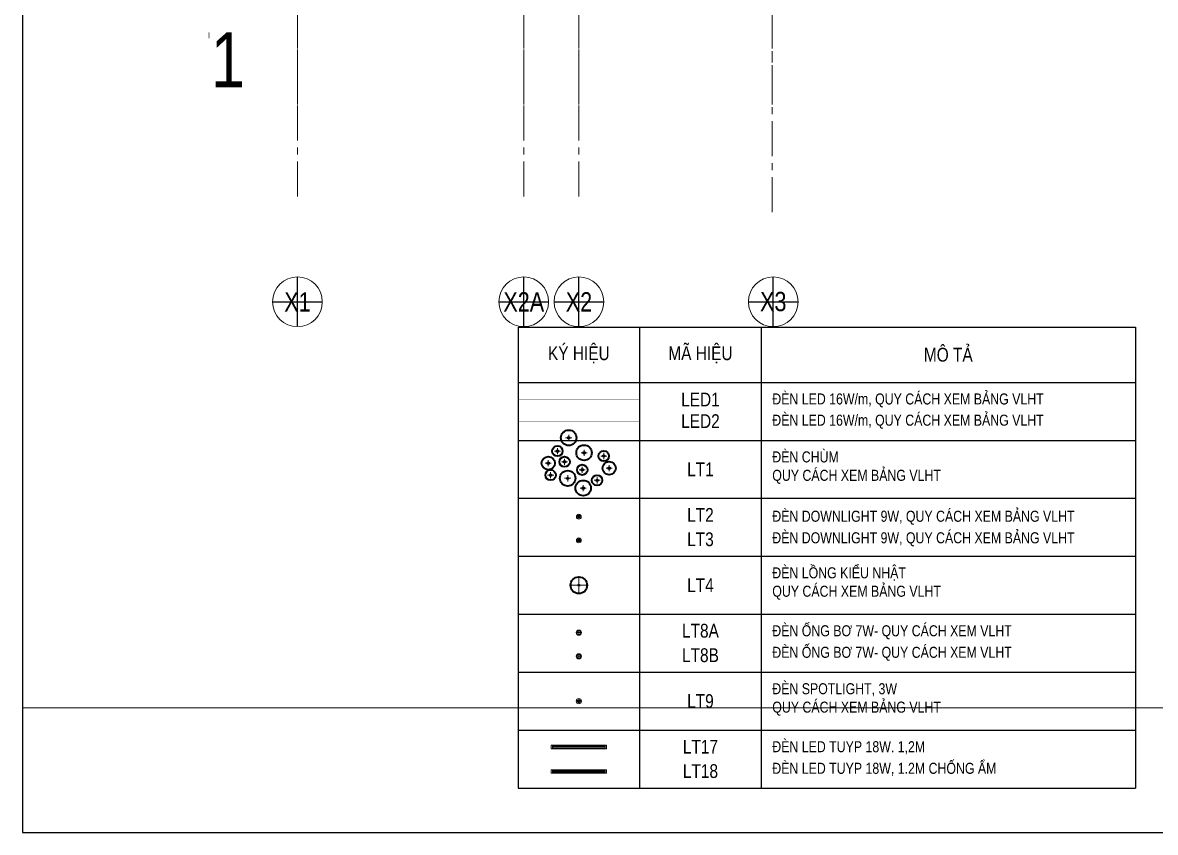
# Model space of a CAD drawing. Header units: millimetres. Extents: x -343543 to 400519, y -115663 to 104219.
# Drawn here: x -95646 to -75123, y -15410 to -744 of the extents above; entities that cross this region are included whole.
import ezdxf
from ezdxf.enums import TextEntityAlignment as Align
from ezdxf.xclip import XClip

# ---------------------------------------------------------------- set-up
doc = ezdxf.new("R2010")
doc.units = ezdxf.units.MM
doc.header["$XCLIPFRAME"] = 0
doc.linetypes.add("$0$02'TUONG Xay$0$HIDDEN", pattern=[0.375, 0.25, -0.125])
doc.linetypes.add('XREF MAT BANG TUONG XAY$0$CENTER', pattern=[50.8, 31.75, -6.35, 6.35, -6.35])
doc.layers.get('0').update_dxf_attribs({"color": 231, "lineweight": 0})
doc.layers.get('DefPoints').update_dxf_attribs({"color": 191})
for name, color, linetype, lineweight in [('A-PATT', 252, 'Continuous', 9), ('A-SYMBOLS', 10, 'Continuous', 13), ('A-TEXT-INFO', 50, 'Continuous', 35), ('fix lighting', 2, 'Continuous', 5), ('XREF MAT BANG TUONG XAY$0$00.xref_IKIGAI_Truc$0$A-SYMBOLS', 8, 'Continuous', 13), ('XREF MAT BANG TUONG XAY$0$A-GRID', 8, 'XREF MAT BANG TUONG XAY$0$CENTER', 15)]:
    doc.layers.add(name, color=color, linetype=linetype, lineweight=lineweight)
doc.layers.add('A-TEXT', color=255, linetype='Continuous')
doc.layers.add('fix lightting red', color=1, linetype='Continuous', lineweight=5, true_color=0xff0000)
doc.layers.add('fix lightting yellow', color=2, linetype='Continuous', lineweight=5, true_color=0xffff00)
doc.styles.add('VTK_Arial', font='arial.ttf', dxfattribs={"width": 0.8})
doc.styles.add('XREF MAT BANG TUONG XAY$0$00.xref_IKIGAI_Truc$0$VTK_Arial_3.5 mm', font='arial.ttf', dxfattribs={"width": 0.8, "height": 3.5})
doc.styles.add('XREF MAT BANG TUONG XAY$0$xref_IKIGAI_Cot$0$Dce_Text', font='arial.ttf', dxfattribs={"width": 0.8})

# ---------------------------------------------------------------- blocks, each defined once
blk = doc.blocks.new('*U131')
at = {"color": 8}
blk.add_circle((0, 0), 4.5, dxfattribs=at)
at = {"layer": 'DefPoints', "color": 8}
for p, q in [((0, 4.5), (0, -4.5)), ((-4.5, 0), (4.5, 0))]:
    blk.add_line(p, q, dxfattribs=at)
at = {"color": 8, "style": 'XREF MAT BANG TUONG XAY$0$00.xref_IKIGAI_Truc$0$VTK_Arial_3.5 mm', "width": 0.8}
blk.add_attdef('X12', text='', height=3.5, dxfattribs=at).set_placement((0, 0), align=Align.MIDDLE_CENTER)
blk = doc.blocks.new('XREF MAT BANG TUONG XAY$0$00.xref_IKIGAI_Truc')
at = {"layer": 'XREF MAT BANG TUONG XAY$0$A-GRID', "color": 8, "ltscale": 20}
for points in [[(0, -3895), (0, 22924.4)], [(5100, -3895), (5100, 22924.4)], [(8600, -4179.1), (8600, 22924.4)], [(4100, -3895), (4100, 10635.4)]]:
    blk.add_lwpolyline(points, dxfattribs=at)
at = {"layer": 'XREF MAT BANG TUONG XAY$0$00.xref_IKIGAI_Truc$0$A-SYMBOLS', "color": 8}
ref = blk.add_blockref('*U131', (0, -5800), dxfattribs=dict(at, xscale=-100, yscale=100, zscale=100, rotation=180))
ref.add_attrib('X12', 'X1', dxfattribs={"layer": '0', "height": 350, "style": 'XREF MAT BANG TUONG XAY$0$00.xref_IKIGAI_Truc$0$VTK_Arial_3.5 mm', "width": 0.8}).set_placement((0, -5801.4), align=Align.MIDDLE_CENTER)
ref = blk.add_blockref('*U131', (4100, -5800), dxfattribs=dict(at, xscale=-100, yscale=100, zscale=100, rotation=180))
ref.add_attrib('X12', 'X2A', dxfattribs={"layer": '0', "height": 350, "style": 'XREF MAT BANG TUONG XAY$0$00.xref_IKIGAI_Truc$0$VTK_Arial_3.5 mm', "width": 0.8}).set_placement((4100, -5801.4), align=Align.MIDDLE_CENTER)
ref = blk.add_blockref('*U131', (5100, -5800), dxfattribs=dict(at, xscale=-100, yscale=100, zscale=100, rotation=180))
ref.add_attrib('X12', 'X2', dxfattribs={"layer": '0', "height": 350, "style": 'XREF MAT BANG TUONG XAY$0$00.xref_IKIGAI_Truc$0$VTK_Arial_3.5 mm', "width": 0.8}).set_placement((5100, -5801.4), align=Align.MIDDLE_CENTER)
ref = blk.add_blockref('*U131', (8620.2, -5800), dxfattribs=dict(at, xscale=-100, yscale=100, zscale=100, rotation=180))
ref.add_attrib('X12', 'X3', dxfattribs={"layer": '0', "height": 350, "style": 'XREF MAT BANG TUONG XAY$0$00.xref_IKIGAI_Truc$0$VTK_Arial_3.5 mm', "width": 0.8}).set_placement((8620.2, -5795.2), align=Align.MIDDLE_CENTER)
blk = doc.blocks.new('XREF MAT BANG TUONG XAY$0$xref_IKIGAI_Cot')
at = {"layer": 'XREF MAT BANG TUONG XAY$0$A-GRID', "color": 8, "ltscale": 20}
for points in [[(0, -3895), (0, 22924.4)], [(5100, -3895), (5100, 22924.4)], [(8600, -4179.1), (8600, 22924.4)], [(4100, -3895), (4100, 10635.4)]]:
    blk.add_lwpolyline(points, dxfattribs=at)
at = {"layer": 'DefPoints', "color": 8, "style": 'XREF MAT BANG TUONG XAY$0$xref_IKIGAI_Cot$0$Dce_Text', "width": 0.8}
blk.add_text('T1', height=1000, dxfattribs=at).set_placement((-1600.1, -1416.5), align=Align.MIDDLE_CENTER)
blk = doc.blocks.new('01.Xref _MB T1')
at = {"color": 8}
blk.add_lwpolyline([(-4979.15314, -13156.18578), (44420.84686, -13156.18578), (44420.84686, 26843.81422), (-4979.15314, 26843.81422)], close=True, dxfattribs=at)
blk.add_blockref('XREF MAT BANG TUONG XAY$0$00.xref_IKIGAI_Truc', (0.00011, 0), dxfattribs=at)
ref = blk.add_blockref('XREF MAT BANG TUONG XAY$0$xref_IKIGAI_Cot', (-0.00927, -0.00001), dxfattribs=at)
XClip(ref).set_block_clipping_path([(-1610.3425959283, -2225.6693134198), (41829.1295208634, 21555.8819575264)])
blk = doc.blocks.new('A$C1bd1283e')
at = {"color": 0, "linetype": 'ByBlock'}
for p, q in [((-12, -12), (12, 12)), ((-12, 12), (12, -12))]:
    blk.add_line(p, q, dxfattribs=at)
for radius, start, end in [(27.5, 135, 315), (27.5, 315, 135), (16.5, 135, 315), (16.5, 315, 135)]:
    blk.add_arc((0, 0), radius, start, end, dxfattribs=at)
blk = doc.blocks.new('Led T8')
for points in [[(-630, -80), (-600, -80), (-600, 0), (-630, 0)], [(-600, -80), (600, -80), (600, 0), (-600, 0)], [(600, -80), (630, -80), (630, 0), (600, 0)], [(600, -35), (600, -10), (-600, -10), (-600, -35)], [(600, -45), (600, -70), (-600, -70), (-600, -45)]]:
    blk.add_lwpolyline(points, close=True)
blk = doc.blocks.new('Spotlight SKU LS1 3W')
at = {"color": 0, "linetype": 'ByBlock'}
for p, q in [((36, 0), (-36, 0)), ((0, 36), (0, -36))]:
    blk.add_line(p, q, dxfattribs=at)
for radius, start, end in [(60, 90, 270), (36, 90, 270), (60, 270, 90), (36, 270, 90)]:
    blk.add_arc((0, 0), radius, start, end, dxfattribs=at)
blk = doc.blocks.new('A$C896e62ca')
at = {"layer": 'A-PATT', "true_color": 0xc7c8ca}
h = blk.add_hatch(color=9, dxfattribs=at)
h.dxf.hatch_style = 1
h.paths.add_polyline_path([(0, 60), (0, 0), (60, 0, 0.414214)])
h.paths.add_polyline_path([(0, 60, 0.414214), (-60, 0), (0, 0)])
h.paths.add_polyline_path([(0, 0), (-60, 0, 0.414214), (0, -60)])
h.paths.add_polyline_path([(60, 0), (0, 0), (0, -60, 0.414214)])
at = {"color": 0, "linetype": 'ByBlock'}
for p, q in [((60, 0), (-60, 0)), ((0, 60), (0, -60))]:
    blk.add_line(p, q, dxfattribs=at)
for radius, start, end in [(100, 90, 270), (60, 90, 270), (100, 270, 90), (60, 270, 90)]:
    blk.add_arc((0, 0), radius, start, end, dxfattribs=at)
blk = doc.blocks.new('DenChumSanh')
at = {"layer": 'A-PATT'}
for p, q in [((19225, -44952), (19501, -44952)), ((19363, -44814), (19363, -45090)), ((18714, -45554), (18989, -45554)), ((18851, -45417), (18851, -45692)), ((19922, -45630), (20197, -45630)), ((20060, -45492), (20060, -45767)), ((20950, -45640), (20950, -45916)), ((18301, -46103), (18577, -46103)), ((18439, -45965), (18439, -46241)), ((19042, -46040), (19317, -46040)), ((19179, -45902), (19179, -46177)), ((20813, -45778), (21088, -45778)), ((18409, -46643), (18685, -46643)), ((18547, -46506), (18547, -46781)), ((19318, -46651), (19318, -46926)), ((19841, -46405), (20116, -46405)), ((19979, -46267), (19979, -46543)), ((21061, -46327), (21337, -46327)), ((21199, -46189), (21199, -46465)), ((19180, -46788), (19456, -46788)), ((20022, -47093), (20022, -47368)), ((20512, -46879), (20787, -46879)), ((20649, -46742), (20649, -47017)), ((19884, -47230), (20160, -47230))]:
    blk.add_line(p, q, dxfattribs=at)
at = {"layer": 'A-TEXT-INFO'}
for centre, radius in [((19363, -44952), 350), ((19363, -44952), 40), ((18851, -45554), 235), ((18851, -45554), 40), ((20060, -45630), 350), ((20060, -45630), 40), ((20950, -45778), 235), ((18439, -46103), 300), ((18439, -46103), 40), ((19179, -46040), 235), ((19179, -46040), 40), ((19979, -46405), 235), ((21199, -46327), 300), ((20950, -45778), 40), ((18547, -46643), 235), ((18547, -46643), 40), ((19318, -46788), 350), ((19979, -46405), 40), ((20649, -46879), 235), ((21199, -46327), 40), ((19318, -46788), 40), ((20022, -47230), 350), ((20022, -47230), 40), ((20649, -46879), 40)]:
    blk.add_circle(centre, radius, dxfattribs=at)
blk = doc.blocks.new('LT8A')
at = {"layer": 'A-PATT', "true_color": 0xd6d6d6}
h = blk.add_hatch(dxfattribs=at)
h.set_pattern_fill('_USER', color=254, scale=340, double=1, pattern_type=0)
h.set_pattern_definition([(0, (-1255, -18820), (0, 340), []), (90, (-1255, -18820), (-340, 2e-14), [])])
edge = h.paths.add_edge_path(flags=17)
edge.add_arc((0, 0), 37.5, 0, 360)
edge = h.paths.add_edge_path()
edge.add_arc((0, 0), 47.5, 0, 360)
at = {"layer": 'A-PATT'}
h = blk.add_hatch(color=256, dxfattribs=at)
h.dxf.hatch_style = 1
edge = h.paths.add_edge_path(flags=17)
edge.add_arc((0, 0), 37.5, 0, 360)
edge = h.paths.add_edge_path()
edge.add_arc((0, 0), 47.5, 0, 360)
for points in [[(-33, 0), (33, 0)], [(0, 33), (0, -33)]]:
    blk.add_lwpolyline(points)
for radius in [47.5, 37.5]:
    blk.add_circle((0, 0), radius)
blk = doc.blocks.new('LT4')
at = {"layer": 'A-PATT'}
for p, q in [((-138, 0), (138, 0)), ((0, 138), (0, -138))]:
    blk.add_line(p, q, dxfattribs=at)
at = {"layer": 'A-TEXT'}
blk.add_circle((0, 0), 15, dxfattribs=at)
at = {"layer": 'A-TEXT-INFO'}
blk.add_circle((0, 0), 150, dxfattribs=at)

msp = doc.modelspace()

# ---------------------------------------------------------------- block references
at = {"layer": 'A-SYMBOLS'}
msp.add_blockref('01.Xref _MB T1', (-90666.5, 0), dxfattribs=at)

# ---------------------------------------------------------------- next in the draw order: linework, layer by layer
at = {"layer": 'A-TEXT'}
for p, q in [((-86670.6, -6260.1), (-75485.6, -6260.1)), ((-86670.6, -6260.1), (-86670.6, -14609)), ((-84467.1, -6260.1), (-84467.1, -14609)), ((-82263.6, -6260.1), (-82263.6, -14609)), ((-75485.6, -6260.1), (-75485.6, -14609)), ((-86670.6, -7260.1), (-75485.6, -7260.1)), ((-86670.6, -8309.9), (-75485.6, -8309.9)), ((-86670.6, -9359.8), (-75485.6, -9359.8)), ((-86670.6, -10409.6), (-75485.6, -10409.6)), ((-86670.6, -11459.5), (-75485.6, -11459.5)), ((-86670.6, -12509.3), (-75485.6, -12509.3)), ((-86670.6, -13559.1), (-75485.6, -13559.1)), ((-86670.6, -14609), (-75485.6, -14609))]:
    msp.add_line(p, q, dxfattribs=at)
at = {"layer": 'DefPoints'}
msp.add_lwpolyline([(-95645.7, -15410.5), (-46245.7, -15410.5), (-46245.7, 24589.5), (-95645.7, 24589.5)], close=True, dxfattribs=at)
at = {"layer": 'fix lightting red', "color": 1, "linetype": "$0$02'TUONG Xay$0$HIDDEN", "ltscale": 500, "true_color": 0xff0000, "const_width": 10}
msp.add_lwpolyline([(-86670.6, -7961.6), (-84467.1, -7961.6)], dxfattribs=at)
at = {"layer": 'fix lightting yellow', "linetype": "$0$02'TUONG Xay$0$HIDDEN", "ltscale": 500, "const_width": 10}
msp.add_lwpolyline([(-86670.6, -7570.2), (-84467.1, -7570.2)], dxfattribs=at)

# ---------------------------------------------------------------- next in the draw order: block references
at = {"layer": 'A-TEXT'}
msp.add_blockref('LT4', (-85568.8, -10934.5), dxfattribs=at)
at = {"layer": 'A-TEXT-INFO', "xscale": 0.4, "yscale": 0.4, "zscale": 0.4}
msp.add_blockref('DenChumSanh', (-93497.9, 9717.6), dxfattribs=at)
at = {"layer": 'fix lighting', "xscale": -1.6, "yscale": 1.6, "zscale": 1.6, "rotation": 45}
msp.add_blockref('A$C1bd1283e', (-85568.8, -9693.6), dxfattribs=at)
at = {"layer": 'fix lighting'}
for name, p, xscale, yscale, zscale in [('A$C896e62ca', (-85568.8, -10122), 0.4399999999999999, 0.4399999999999999, 0.4399999999999999), ('Spotlight SKU LS1 3W', (-85568.8, -13034.2), 0.7999999999999999, 0.7999999999999999, 0.7999999999999999)]:
    msp.add_blockref(name, p, dxfattribs=dict(at, xscale=xscale, yscale=yscale, zscale=zscale))
at = {"layer": 'fix lightting red'}
msp.add_blockref('LT8A', (-85568.8, -11793.3), dxfattribs=at)
at = {"layer": 'fix lightting red', "color": 2, "true_color": 0xffff00, "xscale": 0.7999999999999999, "yscale": 0.7999999999999999, "zscale": 0.7999999999999999}
msp.add_blockref('Led T8', (-85568.8, -14277.3), dxfattribs=at)
at = {"layer": 'fix lightting yellow', "color": 1, "true_color": 0xff0000}
msp.add_blockref('LT8A', (-85568.8, -12221.7), dxfattribs=at)
at = {"layer": 'fix lightting yellow', "color": 1, "true_color": 0xff0000, "xscale": 0.7999999999999999, "yscale": 0.7999999999999999, "zscale": 0.7999999999999999}
msp.add_blockref('Led T8', (-85568.8, -13832.9), dxfattribs=at)

# ---------------------------------------------------------------- next in the draw order: texts
at = {"layer": 'A-TEXT', "style": 'VTK_Arial'}
for s, insert, char_height, width, attachment_point in [('KÝ HIỆU', (-85568.8, -6760.1), 250, 1803.522, 5), ('MÃ HIỆU', (-83365.3, -6760.1), 250, 1803.522, 5), ('MÔ TẢ', (-78874.6, -6760.1), 250, 6377.914, 5), ('LED1', (-83365.3, -7570.2), 250, 1803.522, 5), ('ĐÈN LED 16W/m, QUY CÁCH XEM BẢNG VLHT', (-82063.6, -7460.1), 200, 6377.914, 1), ('ĐÈN LED 16W/m, QUY CÁCH XEM BẢNG VLHT', (-82063.6, -7844.6), 200, 6377.914, 1), ('LED2', (-83365.3, -7961.6), 250, 1803.522, 5), ('ĐÈN CHÙM  \\PQUY CÁCH XEM BẢNG VLHT', (-82063.6, -8509.9), 200, 6377.914, 1), ('LT1', (-83365.3, -8834.9), 250, 1803.522, 5), ('LT2', (-83365.3, -9660.6), 250, 1803.522, 5), ('ĐÈN DOWNLIGHT 9W, QUY CÁCH XEM BẢNG VLHT', (-82063.6, -9584.7), 200, 6377.914, 1), ('LT3', (-83365.3, -10103.2), 250, 1803.522, 5), ('ĐÈN DOWNLIGHT 9W, QUY CÁCH XEM BẢNG VLHT', (-82063.6, -9975.3), 200, 6377.914, 1), ('ĐÈN LỒNG KIỂU NHẬT \\PQUY CÁCH XEM BẢNG VLHT', (-82063.6, -10609.6), 200, 6377.914, 1), ('LT4', (-83365.3, -10934.5), 250, 1803.522, 5), ('LT8A', (-83365.3, -11760.3), 250, 1803.522, 5), ('ĐÈN ỐNG BƠ 7W- QUY CÁCH XEM VLHT', (-82063.6, -11659.5), 200, 6377.914, 1), ('LT8B', (-83365.3, -12202.9), 250, 1803.522, 5), ('ĐÈN ỐNG BƠ 7W- QUY CÁCH XEM VLHT', (-82063.6, -12049.3), 200, 6377.914, 1), ('ĐÈN SPOTLIGHT, 3W\\PQUY CÁCH XEM BẢNG VLHT', (-82063.6, -12709.3), 200, 6377.914, 1), ('LT9', (-83365.3, -13034.2), 250, 1803.522, 5), ('LT17', (-83365.3, -13860), 250, 1803.522, 5), ('ĐÈN LED TUYP 18W. 1,2M', (-82063.6, -13759.1), 200, 6377.914, 1), ('ĐÈN LED TUYP 18W, 1.2M CHỐNG ẨM', (-82063.6, -14150.4), 200, 6377.914, 1), ('LT18', (-83365.3, -14302.6), 250, 1803.522, 5)]:
    msp.add_mtext(s, dxfattribs=dict(at, insert=insert, char_height=char_height, width=width, attachment_point=attachment_point))

doc.saveas('drawing.dxf')
